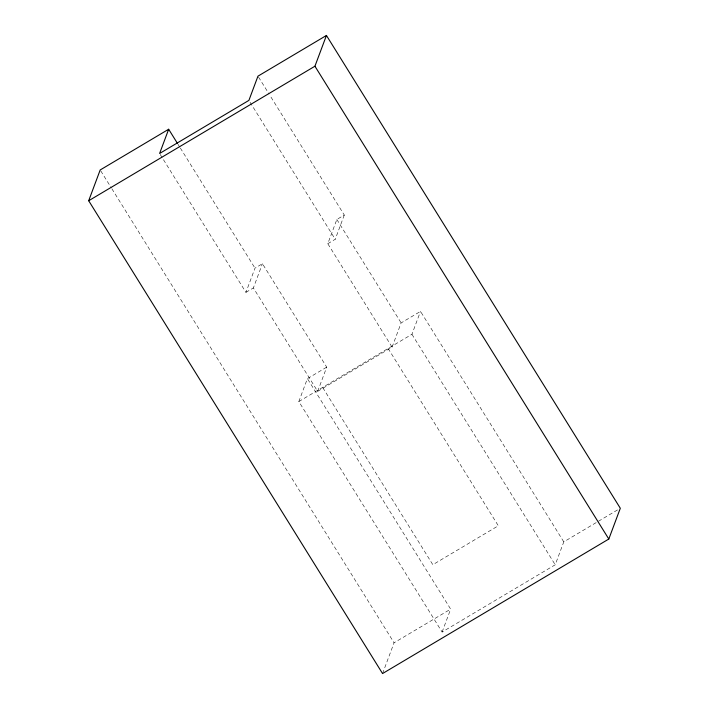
<?xml version="1.0" encoding="UTF-8"?>
<svg xmlns="http://www.w3.org/2000/svg" width="709" height="709" viewBox="0 0 709 709"><rect width="100%" height="100%" fill="white"/><g stroke="black" fill="none" stroke-linecap="round" stroke-linejoin="round"><path stroke-width="0.53" stroke-dasharray="3.54 2.66" d="M160.19 154.42L245.934 292.365L254.992 268.144L262.436 263.721L326.725 367.147L317.659 391.368L253.379 287.943L262.436 263.721M317.659 391.368L392.077 347.126L327.788 243.701L336.846 219.471L344.29 215.049L269.624 94.935M327.788 243.701L335.233 239.279L344.29 215.049M617.486 509.939L563.788 541.871L555.227 564.789L442.097 632.047L298.835 401.551L307.396 378.633L326.725 367.147M392.077 347.126L401.134 322.905L420.508 311.384L563.788 541.871M298.835 401.551L411.938 334.302L420.508 311.384M382.559 673.55L394.071 642.779L450.667 609.128L307.396 378.633M442.097 632.047L450.667 609.128M245.934 292.365L253.379 287.943M258.546 77.104L269.039 93.996M411.938 334.302L555.227 564.789M336.846 219.471L401.134 322.905M250.073 102.264L335.233 239.279M388.115 348.465L498.321 525.768L432.836 564.701L322.63 387.398M178.003 144.273L179.749 147.082M180.334 148.021L254.992 268.144M100.775 170.904L111.295 187.823M111.88 188.762L394.071 642.779"/><path stroke-width="1.06" d="M168.671 129.251L159.605 153.481L248.903 100.386L257.961 76.164L326.441 35.45L620.313 508.264L608.809 539.035L382.559 673.55L88.687 200.736L100.191 169.965L168.671 129.251L177.418 143.333M88.687 200.736L314.929 66.221L326.441 35.45M314.929 66.221L608.809 539.035"/></g></svg>
